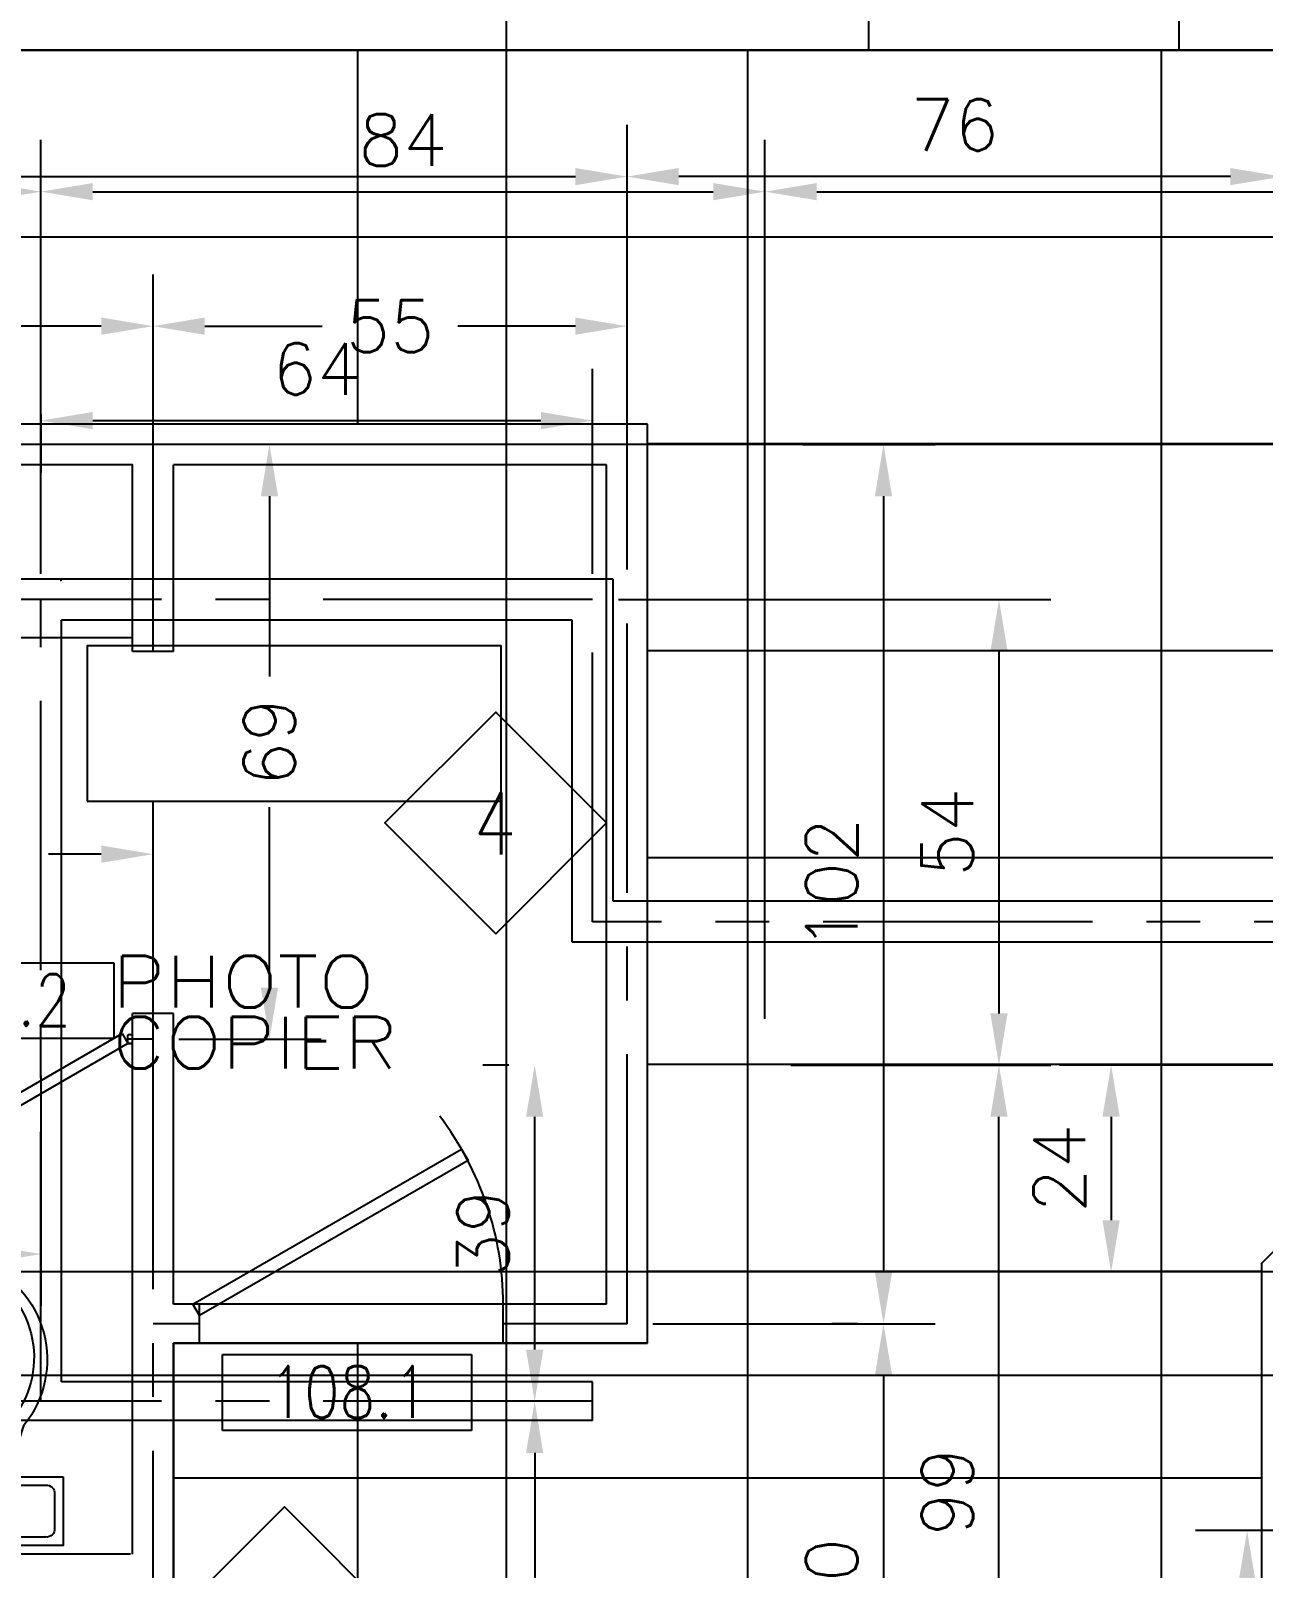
# Model space of a CAD drawing. Extents: x -289 to 2723, y -1587 to 303.
# Drawn here: x 474.7 to 617.7, y -502.2 to -323.8 of the extents above; entities that cross this region are included whole.
import ezdxf
from ezdxf.enums import TextEntityAlignment as Align

# ---------------------------------------------------------------- set-up
doc = ezdxf.new("R2010")
doc.units = 0
doc.header["$MEASUREMENT"] = 0
doc.linetypes.add('Wall Base$0$CENTER', pattern=[2, 1.25, -0.25, 0.25, -0.25])
doc.layers.get('0').update_dxf_attribs({"linetype": 'CONTINUOUS'})
doc.layers.get('DEFPOINTS').update_dxf_attribs({"linetype": 'CONTINUOUS'})
for name, color, linetype in [('Wall Base$0$1_Arch_Plan_Center', 134, 'Wall Base$0$CENTER'), ('Wall Base$0$1_Arch_Plan_Dim', 5, 'CONTINUOUS'), ('Wall Base$0$1_Arch_Plan_Door', 131, 'CONTINUOUS'), ('Wall Base$0$1_Arch_Plan_Sink', 11, 'CONTINUOUS'), ('Wall Base$0$1_Arch_Plan_Text1', 4, 'CONTINUOUS'), ('Wall Base$0$1_Arch_Plan_Wall', 7, 'CONTINUOUS'), ('Wall Base$0$1_Arch_Plan_Wall_Annot', 4, 'CONTINUOUS'), ('Wall Base$0$1_Arch_Plan_WC', 153, 'CONTINUOUS'), ('Wall Base$0$1_Arch_Reflected_Ceiling_Plan_Outline', 3, 'CONTINUOUS'), ('Wall Base$0$1_Arch_Reflected_Ceiling_Plan_Panel', 7, 'CONTINUOUS'), ('Wall Base$0$1_Arch_Reflected_Ceiling_Plan_Wall', 131, 'CONTINUOUS'), ('Wall Base$0$2_Arch_Plan_Center', 134, 'Wall Base$0$CENTER'), ('Wall Base$0$2_Arch_Plan_Dim', 5, 'CONTINUOUS'), ('Wall Base$0$2_Arch_Plan_Text1', 4, 'CONTINUOUS'), ('Wall Base$0$2_Arch_Plan_Wall', 7, 'CONTINUOUS'), ('Wall Base$0$2_Arch_Reflected_Ceiling_Plan_Wall', 131, 'CONTINUOUS'), ('Wall Base$0$2_Floor_Plan_PCopier', 150, 'CONTINUOUS'), ('Wall Base$0$GRID', 131, 'CONTINUOUS')]:
    doc.layers.add(name, color=color, linetype=linetype)
doc.styles.add('Wall Base$0$ROMANS-115', font='romans.shx')
doc.styles.add('Wall Base$0$ROMANS80', font='romans.shx', dxfattribs={"width": 0.8})
doc.dimstyles.new('Wall Base$0$116-ROMANS-115-PS', dxfattribs={"dimscale": 96, "dimtxt": 0.0625, "dimasz": 0.0625, "dimexe": 0.0625, "dimexo": 0.03125, "dimgap": 0.03125, "dimtad": 1, "dimdec": 0, "dimlfac": 25.4, "dimrnd": 0.125, "dimzin": 1, "dimdsep": 46, "dimtxsty": 'Wall Base$0$ROMANS-115', "dimcen": 0.125, "dimclrd": 256, "dimclre": 256, "dimclrt": 256, "dimadec": 0, "dimazin": 0, "dimtfac": 1, "dimtdec": 0, "dimtofl": 0, "dimtmove": 2, "dimatfit": 0, "dimfxl": 1, "dimfrac": 2, "dimtolj": 1, "dimtzin": 0, "dimarcsym": 0})

# ---------------------------------------------------------------- blocks, each defined once
blk = doc.blocks.new('Wall Base$0$Door - Left Hung 36 in.')
blk.add_lwpolyline([(0.75, -1.3), (0, 0), (31.18, 18), (31.93, 16.7)], close=True)
blk.add_arc((0, 0), 36, 0, 37.3101)
blk = doc.blocks.new('Wall Base$0$Toilet - top')
for p, q in [((9.5, -6), (9.5, -2)), ((-10, -8.5), (-8, -8.5)), ((-10, -9.5), (-10, -8.5)), ((-8, -8.5), (-8, -8)), ((-7, -8), (-7, -9.5)), ((-4, -8), (-6, -14)), ((4, -8), (6, -14)), ((-7, -9.5), (-10, -9.5)), ((4, -14), (-4, -14))]:
    blk.add_line(p, q)
blk.add_lwpolyline([(10.5, -8), (10.5, 0), (-10.5, 0), (-10.5, -8)], close=True)
for points in [[(8.5, -1), (-8.5, -1)], [(-9.5, -2), (-9.5, -6)], [(-8.5, -7), (8.5, -7)]]:
    blk.add_lwpolyline(points)
for centre, radius, start, end in [((-8.62, -1.88), 0.884, 81.8699, 188.1301), ((8.62, -1.88), 0.884, 351.8699, 98.1301), ((-8.62, -6.12), 0.884, 171.8699, 278.1301), ((8.62, -6.12), 0.884, 261.8699, 8.1301), ((3.52, -21.58), 12.17, 141.4691, 247.9714), ((4.2, -21.82), 11.33, 136.3677, 238.9468), ((-3.52, -21.58), 12.17, 292.0284, 38.5307), ((-4.2, -21.82), 11.33, 301.053, 43.6321), ((0, -27.88), 4, 245.7318, 294.2682), ((0, -29), 4, 254.8605, 285.1395)]:
    blk.add_arc(centre, radius, start, end)
blk = doc.blocks.new('*D261')
at = {"layer": 'DEFPOINTS', "color": 0, "transparency": 16777216}
for p in [(269.93, -340.73), (543.93, -340.73), (543.93, -374.63)]:
    blk.add_point(p, dxfattribs=at)
at = {"layer": 'Wall Base$0$1_Arch_Plan_Dim', "lineweight": -2, "transparency": 16777216}
for p, q in [((269.93, -337.73), (269.93, -334.73)), ((543.93, -371.63), (543.93, -334.73)), ((275.93, -340.73), (537.93, -340.73))]:
    blk.add_line(p, q, dxfattribs=at)
at = {"layer": 'Wall Base$0$1_Arch_Plan_Dim', "transparency": 16777216}
for points in [[(275.93, -339.73), (275.93, -341.73), (269.93, -340.73)], [(537.93, -339.73), (537.93, -341.73), (543.93, -340.73)]]:
    blk.add_solid(points, dxfattribs=at)
at = {"layer": 'Wall Base$0$1_Arch_Plan_Dim', "transparency": 16777216, "insert": (406.93, -334.73), "char_height": 6, "attachment_point": 5, "style": 'Wall Base$0$ROMANS-115'}
blk.add_mtext('\\A1;274', dxfattribs=at)
blk = doc.blocks.new('*D267')
at = {"layer": 'DEFPOINTS', "color": 0, "transparency": 16777216}
for p in [(561.34, -371.81), (543.93, -473.81), (573.68, -473.81)]:
    blk.add_point(p, dxfattribs=at)
at = {"layer": 'Wall Base$0$1_Arch_Plan_Dim', "lineweight": -2, "transparency": 16777216}
for p, q in [((564.34, -371.81), (579.68, -371.81)), ((573.68, -377.81), (573.68, -467.81)), ((546.93, -473.81), (579.68, -473.81))]:
    blk.add_line(p, q, dxfattribs=at)
at = {"layer": 'Wall Base$0$1_Arch_Plan_Dim', "transparency": 16777216}
for points in [[(572.68, -377.81), (574.68, -377.81), (573.68, -371.81)], [(572.68, -467.81), (574.68, -467.81), (573.68, -473.81)]]:
    blk.add_solid(points, dxfattribs=at)
at = {"layer": 'Wall Base$0$1_Arch_Plan_Dim', "transparency": 16777216, "insert": (567.68, -422.81), "char_height": 6, "attachment_point": 5, "rotation": 90, "style": 'Wall Base$0$ROMANS-115'}
blk.add_mtext('\\A1;102', dxfattribs=at)
blk = doc.blocks.new('*D269')
at = {"layer": 'DEFPOINTS', "color": 0, "transparency": 16777216}
for p in [(573.68, -473.81), (573.68, -533.81), (573.68, -533.81)]:
    blk.add_point(p, dxfattribs=at)
at = {"layer": 'Wall Base$0$1_Arch_Plan_Dim', "lineweight": -2, "transparency": 16777216}
for p, q in [((570.68, -473.81), (567.68, -473.81)), ((573.68, -479.81), (573.68, -527.81)), ((570.68, -533.81), (567.68, -533.81))]:
    blk.add_line(p, q, dxfattribs=at)
at = {"layer": 'Wall Base$0$1_Arch_Plan_Dim', "transparency": 16777216}
for points in [[(572.68, -479.81), (574.68, -479.81), (573.68, -473.81)], [(572.68, -527.81), (574.68, -527.81), (573.68, -533.81)]]:
    blk.add_solid(points, dxfattribs=at)
at = {"layer": 'Wall Base$0$1_Arch_Plan_Dim', "transparency": 16777216, "insert": (567.68, -503.81), "char_height": 6, "attachment_point": 5, "rotation": 90, "style": 'Wall Base$0$ROMANS-115'}
blk.add_mtext('\\A1;60', dxfattribs=at)
blk = doc.blocks.new('*D278')
at = {"layer": 'DEFPOINTS', "color": 0, "transparency": 16777216}
for p in [(488.93, -358.08), (488.93, -371.81), (349.93, -374.63)]:
    blk.add_point(p, dxfattribs=at)
at = {"layer": 'Wall Base$0$1_Arch_Plan_Dim', "lineweight": -2, "transparency": 16777216}
for p, q in [((349.93, -371.63), (349.93, -352.08)), ((488.93, -368.81), (488.93, -352.08)), ((355.93, -358.08), (409.29, -358.08)), ((482.93, -358.08), (429.57, -358.08))]:
    blk.add_line(p, q, dxfattribs=at)
at = {"layer": 'Wall Base$0$1_Arch_Plan_Dim', "transparency": 16777216}
for points in [[(355.93, -357.08), (355.93, -359.08), (349.93, -358.08)], [(482.93, -357.08), (482.93, -359.08), (488.93, -358.08)]]:
    blk.add_solid(points, dxfattribs=at)
at = {"layer": 'Wall Base$0$1_Arch_Plan_Dim', "transparency": 16777216, "insert": (419.43, -358.08), "char_height": 6, "attachment_point": 5, "style": 'Wall Base$0$ROMANS-115'}
blk.add_mtext('\\A1;139', dxfattribs=at)
blk = doc.blocks.new('*D283')
at = {"layer": 'DEFPOINTS', "color": 0, "transparency": 16777216}
for p in [(488.93, -419.34), (488.93, -443.81), (448.93, -446.81)]:
    blk.add_point(p, dxfattribs=at)
at = {"layer": 'Wall Base$0$1_Arch_Plan_Dim', "lineweight": -2, "transparency": 16777216}
for p, q in [((448.93, -443.81), (448.93, -413.34)), ((488.93, -440.81), (488.93, -413.34)), ((454.93, -419.34), (461.07, -419.34)), ((482.93, -419.34), (476.79, -419.34))]:
    blk.add_line(p, q, dxfattribs=at)
at = {"layer": 'Wall Base$0$1_Arch_Plan_Dim', "transparency": 16777216}
for points in [[(454.93, -418.34), (454.93, -420.34), (448.93, -419.34)], [(482.93, -418.34), (482.93, -420.34), (488.93, -419.34)]]:
    blk.add_solid(points, dxfattribs=at)
at = {"layer": 'Wall Base$0$1_Arch_Plan_Dim', "transparency": 16777216, "insert": (468.93, -419.34), "char_height": 6, "attachment_point": 5, "style": 'Wall Base$0$ROMANS-115'}
blk.add_mtext('\\A1;40', dxfattribs=at)
blk = doc.blocks.new('*D315')
at = {"layer": 'DEFPOINTS', "color": 0, "transparency": 16777216}
for p in [(651.93, -443.81), (600.09, -467.81), (619.93, -467.81)]:
    blk.add_point(p, dxfattribs=at)
at = {"layer": 'Wall Base$0$1_Arch_Plan_Dim', "lineweight": -2, "transparency": 16777216}
for p, q in [((648.93, -443.81), (594.09, -443.81)), ((600.09, -449.81), (600.09, -461.81)), ((616.93, -467.81), (594.09, -467.81))]:
    blk.add_line(p, q, dxfattribs=at)
at = {"layer": 'Wall Base$0$1_Arch_Plan_Dim', "transparency": 16777216}
for points in [[(599.09, -449.81), (601.09, -449.81), (600.09, -443.81)], [(599.09, -461.81), (601.09, -461.81), (600.09, -467.81)]]:
    blk.add_solid(points, dxfattribs=at)
at = {"layer": 'Wall Base$0$1_Arch_Plan_Dim', "transparency": 16777216, "insert": (594.09, -455.81), "char_height": 6, "attachment_point": 5, "rotation": 90, "style": 'Wall Base$0$ROMANS-115'}
blk.add_mtext('\\A1;24', dxfattribs=at)
blk = doc.blocks.new('*D293')
at = {"layer": 'DEFPOINTS', "color": 0, "transparency": 16777216}
for p in [(543.93, -340.73), (543.93, -340.73), (619.93, -340.73)]:
    blk.add_point(p, dxfattribs=at)
at = {"layer": 'Wall Base$0$1_Arch_Plan_Dim', "lineweight": -2, "transparency": 16777216}
for p, q in [((543.93, -337.73), (543.93, -334.73)), ((619.93, -337.73), (619.93, -334.73)), ((613.93, -340.73), (549.93, -340.73))]:
    blk.add_line(p, q, dxfattribs=at)
at = {"layer": 'Wall Base$0$1_Arch_Plan_Dim', "transparency": 16777216}
for points in [[(549.93, -339.73), (549.93, -341.73), (543.93, -340.73)], [(613.93, -339.73), (613.93, -341.73), (619.93, -340.73)]]:
    blk.add_solid(points, dxfattribs=at)
at = {"layer": 'Wall Base$0$1_Arch_Plan_Dim', "transparency": 16777216, "insert": (581.93, -334.73), "char_height": 6, "attachment_point": 5, "style": 'Wall Base$0$ROMANS-115'}
blk.add_mtext('\\A1;76', dxfattribs=at)
blk = doc.blocks.new('*D296')
at = {"layer": 'DEFPOINTS', "color": 0, "transparency": 16777216}
for p in [(543.93, -358.08), (488.93, -387.84), (543.93, -387.84)]:
    blk.add_point(p, dxfattribs=at)
at = {"layer": 'Wall Base$0$1_Arch_Plan_Dim', "lineweight": -2, "transparency": 16777216}
for p, q in [((488.93, -384.84), (488.93, -352.08)), ((543.93, -384.84), (543.93, -352.08)), ((494.93, -358.08), (508.57, -358.08)), ((537.93, -358.08), (524.29, -358.08))]:
    blk.add_line(p, q, dxfattribs=at)
at = {"layer": 'Wall Base$0$1_Arch_Plan_Dim', "transparency": 16777216}
for points in [[(494.93, -357.08), (494.93, -359.08), (488.93, -358.08)], [(537.93, -357.08), (537.93, -359.08), (543.93, -358.08)]]:
    blk.add_solid(points, dxfattribs=at)
at = {"layer": 'Wall Base$0$1_Arch_Plan_Dim', "transparency": 16777216, "insert": (516.43, -358.08), "char_height": 6, "attachment_point": 5, "style": 'Wall Base$0$ROMANS-115'}
blk.add_mtext('\\A1;55', dxfattribs=at)
blk = doc.blocks.new('*D297')
at = {"layer": 'DEFPOINTS', "color": 0, "transparency": 16777216}
for p in [(503.87, -371.81), (488.93, -440.81), (502.44, -440.81)]:
    blk.add_point(p, dxfattribs=at)
at = {"layer": 'Wall Base$0$1_Arch_Plan_Dim', "lineweight": -2, "transparency": 16777216}
for p, q in [((500.87, -371.81), (496.44, -371.81)), ((502.44, -377.81), (502.44, -398.74)), ((502.44, -434.81), (502.44, -413.88)), ((491.93, -440.81), (508.44, -440.81))]:
    blk.add_line(p, q, dxfattribs=at)
at = {"layer": 'Wall Base$0$1_Arch_Plan_Dim', "transparency": 16777216}
for points in [[(501.44, -377.81), (503.44, -377.81), (502.44, -371.81)], [(501.44, -434.81), (503.44, -434.81), (502.44, -440.81)]]:
    blk.add_solid(points, dxfattribs=at)
at = {"layer": 'Wall Base$0$1_Arch_Plan_Dim', "transparency": 16777216, "insert": (502.44, -406.31), "char_height": 6, "attachment_point": 5, "rotation": 90, "style": 'Wall Base$0$ROMANS-115'}
blk.add_mtext('\\A1;69', dxfattribs=at)
blk = doc.blocks.new('*D371')
at = {"layer": 'DEFPOINTS', "color": 0, "transparency": 16777216}
for p in [(637.93, -497.81), (615.87, -635.81), (636.04, -635.81)]:
    blk.add_point(p, dxfattribs=at)
at = {"layer": 'Wall Base$0$2_Arch_Plan_Dim', "lineweight": -2, "transparency": 16777216}
for p, q in [((634.93, -497.81), (609.87, -497.81)), ((615.87, -503.81), (615.87, -629.81)), ((633.04, -635.81), (609.87, -635.81))]:
    blk.add_line(p, q, dxfattribs=at)
at = {"layer": 'Wall Base$0$2_Arch_Plan_Dim', "transparency": 16777216}
for points in [[(614.87, -503.81), (616.87, -503.81), (615.87, -497.81)], [(614.87, -629.81), (616.87, -629.81), (615.87, -635.81)]]:
    blk.add_solid(points, dxfattribs=at)
at = {"layer": 'Wall Base$0$2_Arch_Plan_Dim', "transparency": 16777216, "insert": (609.87, -566.81), "char_height": 6, "attachment_point": 5, "rotation": 90, "style": 'Wall Base$0$ROMANS-115'}
blk.add_mtext('\\A1;138', dxfattribs=at)
blk = doc.blocks.new('*D382')
at = {"layer": 'DEFPOINTS', "color": 0, "transparency": 16777216}
for p in [(337.93, -342.48), (475.93, -342.48), (337.93, -352.11)]:
    blk.add_point(p, dxfattribs=at)
at = {"layer": 'Wall Base$0$2_Arch_Plan_Dim', "lineweight": -2, "transparency": 16777216}
for p, q in [((337.93, -349.11), (337.93, -336.48)), ((475.93, -339.48), (475.93, -336.48)), ((469.93, -342.48), (343.93, -342.48))]:
    blk.add_line(p, q, dxfattribs=at)
at = {"layer": 'Wall Base$0$2_Arch_Plan_Dim', "transparency": 16777216}
for points in [[(343.93, -341.48), (343.93, -343.48), (337.93, -342.48)], [(469.93, -341.48), (469.93, -343.48), (475.93, -342.48)]]:
    blk.add_solid(points, dxfattribs=at)
at = {"layer": 'Wall Base$0$2_Arch_Plan_Dim', "transparency": 16777216, "insert": (406.93, -336.48), "char_height": 6, "attachment_point": 5, "style": 'Wall Base$0$ROMANS-115'}
blk.add_mtext('\\A1;138', dxfattribs=at)
blk = doc.blocks.new('*D391')
at = {"layer": 'DEFPOINTS', "color": 0, "transparency": 16777216}
for p in [(559.93, -342.48), (559.93, -342.48), (475.93, -389.81)]:
    blk.add_point(p, dxfattribs=at)
at = {"layer": 'Wall Base$0$2_Arch_Plan_Dim', "lineweight": -2, "transparency": 16777216}
for p, q in [((475.93, -386.81), (475.93, -336.48)), ((559.93, -339.48), (559.93, -336.48)), ((481.93, -342.48), (553.93, -342.48))]:
    blk.add_line(p, q, dxfattribs=at)
at = {"layer": 'Wall Base$0$2_Arch_Plan_Dim', "transparency": 16777216}
for points in [[(481.93, -341.48), (481.93, -343.48), (475.93, -342.48)], [(553.93, -341.48), (553.93, -343.48), (559.93, -342.48)]]:
    blk.add_solid(points, dxfattribs=at)
at = {"layer": 'Wall Base$0$2_Arch_Plan_Dim', "transparency": 16777216, "insert": (517.93, -336.48), "char_height": 6, "attachment_point": 5, "style": 'Wall Base$0$ROMANS-115'}
blk.add_mtext('\\A1;84', dxfattribs=at)
blk = doc.blocks.new('*D392')
at = {"layer": 'DEFPOINTS', "color": 0, "transparency": 16777216}
for p in [(475.93, -442.02), (475.93, -465.73), (423.93, -468.08)]:
    blk.add_point(p, dxfattribs=at)
at = {"layer": 'Wall Base$0$2_Arch_Plan_Dim', "lineweight": -2, "transparency": 16777216}
for p, q in [((475.93, -445.02), (475.93, -471.73)), ((423.93, -465.08), (423.93, -459.73)), ((429.93, -465.73), (469.93, -465.73))]:
    blk.add_line(p, q, dxfattribs=at)
at = {"layer": 'Wall Base$0$2_Arch_Plan_Dim', "transparency": 16777216}
for points in [[(429.93, -464.73), (429.93, -466.73), (423.93, -465.73)], [(469.93, -464.73), (469.93, -466.73), (475.93, -465.73)]]:
    blk.add_solid(points, dxfattribs=at)
at = {"layer": 'Wall Base$0$2_Arch_Plan_Dim', "transparency": 16777216, "insert": (449.93, -459.73), "char_height": 6, "attachment_point": 5, "style": 'Wall Base$0$ROMANS-115'}
blk.add_mtext('\\A1;52', dxfattribs=at)
blk = doc.blocks.new('*D394')
at = {"layer": 'DEFPOINTS', "color": 0, "transparency": 16777216}
for p in [(533.21, -482.81), (494.55, -542.81), (533.21, -542.81)]:
    blk.add_point(p, dxfattribs=at)
at = {"layer": 'Wall Base$0$2_Arch_Plan_Dim', "lineweight": -2, "transparency": 16777216}
for p, q in [((530.21, -482.81), (527.21, -482.81)), ((533.21, -488.81), (533.21, -536.81)), ((497.55, -542.81), (539.21, -542.81))]:
    blk.add_line(p, q, dxfattribs=at)
at = {"layer": 'Wall Base$0$2_Arch_Plan_Dim', "transparency": 16777216}
for points in [[(532.21, -488.81), (534.21, -488.81), (533.21, -482.81)], [(532.21, -536.81), (534.21, -536.81), (533.21, -542.81)]]:
    blk.add_solid(points, dxfattribs=at)
at = {"layer": 'Wall Base$0$2_Arch_Plan_Dim', "transparency": 16777216, "insert": (527.21, -512.81), "char_height": 6, "attachment_point": 5, "rotation": 90, "style": 'Wall Base$0$ROMANS-115'}
blk.add_mtext('\\A1;60', dxfattribs=at)
blk = doc.blocks.new('*D397')
at = {"layer": 'DEFPOINTS', "color": 0, "transparency": 16777216}
for p in [(584.07, -443.81), (587.08, -443.81), (584.07, -542.81)]:
    blk.add_point(p, dxfattribs=at)
at = {"layer": 'Wall Base$0$2_Arch_Plan_Dim', "lineweight": -2, "transparency": 16777216}
for p, q in [((587.07, -443.81), (593.08, -443.81)), ((587.08, -536.81), (587.08, -449.81)), ((587.07, -542.81), (593.08, -542.81))]:
    blk.add_line(p, q, dxfattribs=at)
at = {"layer": 'Wall Base$0$2_Arch_Plan_Dim', "transparency": 16777216}
for points in [[(586.08, -449.81), (588.08, -449.81), (587.08, -443.81)], [(586.08, -536.81), (588.08, -536.81), (587.08, -542.81)]]:
    blk.add_solid(points, dxfattribs=at)
at = {"layer": 'Wall Base$0$2_Arch_Plan_Dim', "transparency": 16777216, "insert": (581.08, -493.31), "char_height": 6, "attachment_point": 5, "rotation": 90, "style": 'Wall Base$0$ROMANS-115'}
blk.add_mtext('\\A1;99', dxfattribs=at)
blk = doc.blocks.new('*D398')
at = {"layer": 'DEFPOINTS', "color": 0, "transparency": 16777216}
for p in [(475.93, -365.34), (539.93, -369.04), (539.93, -389.81)]:
    blk.add_point(p, dxfattribs=at)
at = {"layer": 'Wall Base$0$2_Arch_Plan_Dim', "lineweight": -2, "transparency": 16777216}
for p, q in [((539.93, -386.81), (539.93, -363.04)), ((475.93, -368.34), (475.93, -375.04)), ((481.93, -369.04), (533.93, -369.04))]:
    blk.add_line(p, q, dxfattribs=at)
at = {"layer": 'Wall Base$0$2_Arch_Plan_Dim', "transparency": 16777216}
for points in [[(481.93, -368.04), (481.93, -370.04), (475.93, -369.04)], [(533.93, -368.04), (533.93, -370.04), (539.93, -369.04)]]:
    blk.add_solid(points, dxfattribs=at)
at = {"layer": 'Wall Base$0$2_Arch_Plan_Dim', "transparency": 16777216, "insert": (507.93, -363.04), "char_height": 6, "attachment_point": 5, "style": 'Wall Base$0$ROMANS-115'}
blk.add_mtext('\\A1;64', dxfattribs=at)
blk = doc.blocks.new('*D446')
at = {"layer": 'DEFPOINTS', "color": 0, "transparency": 16777216}
for p in [(533.21, -443.81), (533.21, -443.81), (533.21, -482.81)]:
    blk.add_point(p, dxfattribs=at)
at = {"layer": 'Wall Base$0$2_Arch_Plan_Dim', "lineweight": -2, "transparency": 16777216}
for p, q in [((530.21, -443.81), (527.21, -443.81)), ((533.21, -476.81), (533.21, -449.81)), ((530.21, -482.81), (527.21, -482.81))]:
    blk.add_line(p, q, dxfattribs=at)
at = {"layer": 'Wall Base$0$2_Arch_Plan_Dim', "transparency": 16777216}
for points in [[(532.21, -449.81), (534.21, -449.81), (533.21, -443.81)], [(532.21, -476.81), (534.21, -476.81), (533.21, -482.81)]]:
    blk.add_solid(points, dxfattribs=at)
at = {"layer": 'Wall Base$0$2_Arch_Plan_Dim', "transparency": 16777216, "insert": (527.21, -463.31), "char_height": 6, "attachment_point": 5, "rotation": 90, "style": 'Wall Base$0$ROMANS-115'}
blk.add_mtext('\\A1;39', dxfattribs=at)
blk = doc.blocks.new('*D448')
at = {"layer": 'DEFPOINTS', "color": 0, "transparency": 16777216}
for p in [(985.93, -342.48), (559.93, -441.43), (985.93, -441.43)]:
    blk.add_point(p, dxfattribs=at)
at = {"layer": 'Wall Base$0$2_Arch_Plan_Dim', "lineweight": -2, "transparency": 16777216}
for p, q in [((559.93, -438.43), (559.93, -336.48)), ((985.93, -438.43), (985.93, -336.48)), ((565.93, -342.48), (979.93, -342.48))]:
    blk.add_line(p, q, dxfattribs=at)
at = {"layer": 'Wall Base$0$2_Arch_Plan_Dim', "transparency": 16777216}
for points in [[(565.93, -341.48), (565.93, -343.48), (559.93, -342.48)], [(979.93, -341.48), (979.93, -343.48), (985.93, -342.48)]]:
    blk.add_solid(points, dxfattribs=at)
at = {"layer": 'Wall Base$0$2_Arch_Plan_Dim', "transparency": 16777216, "insert": (772.93, -336.48), "char_height": 6, "attachment_point": 5, "style": 'Wall Base$0$ROMANS-115'}
blk.add_mtext('\\A1;426', dxfattribs=at)
blk = doc.blocks.new('*D449')
at = {"layer": 'DEFPOINTS', "color": 0, "transparency": 16777216}
for p in [(539.93, -389.81), (559.93, -443.81), (587.08, -443.81)]:
    blk.add_point(p, dxfattribs=at)
at = {"layer": 'Wall Base$0$2_Arch_Plan_Dim', "lineweight": -2, "transparency": 16777216}
for p, q in [((542.93, -389.81), (593.08, -389.81)), ((587.08, -395.81), (587.08, -437.81)), ((562.93, -443.81), (593.08, -443.81))]:
    blk.add_line(p, q, dxfattribs=at)
at = {"layer": 'Wall Base$0$2_Arch_Plan_Dim', "transparency": 16777216}
for points in [[(586.08, -395.81), (588.08, -395.81), (587.08, -389.81)], [(586.08, -437.81), (588.08, -437.81), (587.08, -443.81)]]:
    blk.add_solid(points, dxfattribs=at)
at = {"layer": 'Wall Base$0$2_Arch_Plan_Dim', "transparency": 16777216, "insert": (581.08, -416.81), "char_height": 6, "attachment_point": 5, "rotation": 90, "style": 'Wall Base$0$ROMANS-115'}
blk.add_mtext('\\A1;54', dxfattribs=at)
blk = doc.blocks.new('Wall Base$0$Wall Number')
at = {"color": 5}
blk.add_lwpolyline([(-21.45, -21.45), (0, 0), (-21.45, 21.45), (-42.89, 0)], close=True, dxfattribs=at)
at = {"style": 'Wall Base$0$ROMANS80', "width": 0.8}
blk.add_attdef('WALL', text='', height=12, dxfattribs=at).set_placement((-21.62, -0.08), align=Align.MIDDLE)
blk = doc.blocks.new('Wall Base$0$DOOR2')
for p, q in [((0, 13.18), (43.28, 13.18)), ((0, 0), (0, 13.18)), ((43.28, 13.18), (43.28, 0)), ((43.28, 0), (0, 0))]:
    blk.add_line(p, q)
at = {"style": 'Wall Base$0$ROMANS80', "width": 0.8}
blk.add_attdef('DOOR', text='', height=9, dxfattribs=at).set_placement((21.91, 6.68), align=Align.MIDDLE)

msp = doc.modelspace()

# ---------------------------------------------------------------- linework, layer by layer
at = {"layer": 'Wall Base$0$1_Arch_Plan_Center', "ltscale": 25}
for p, q in [((535.9294, -371.8085), (221.9294, -371.8085)), ((488.9294, -395.8085), (488.9294, -371.8085)), ((543.9294, -473.8085), (543.9294, -371.8085)), ((488.9294, -569.8085), (488.9294, -437.8085)), ((488.9294, -440.8085), (486.0231, -440.8085)), ((494.3044, -473.8085), (488.9294, -473.8085)), ((543.9294, -473.8085), (529.5544, -473.8085))]:
    msp.add_line(p, q, dxfattribs=at)
at = {"layer": 'Wall Base$0$1_Arch_Plan_Sink'}
msp.add_lwpolyline([(401.8404, -394.1835), (486.5544, -394.1835), (486.5544, -374.1835), (401.8404, -374.1835)], close=True, dxfattribs=at)
at = {"layer": 'Wall Base$0$1_Arch_Plan_Wall'}
for p, q in [((571.9294, -321.5585), (571.9294, -326.0585)), ((571.9294, -321.5585), (571.9294, -326.0585)), ((607.9294, -321.5585), (607.9294, -326.0585)), ((571.9294, -326.0585), (223.9294, -326.0585)), ((796.1794, -326.0585), (607.9294, -326.0585)), ((546.3044, -369.4335), (221.9294, -369.4335)), ((546.3044, -476.0585), (546.3044, -369.4335)), ((486.3044, -374.1835), (353.1794, -374.1835)), ((486.5544, -395.8085), (486.5544, -374.1835)), ((541.5544, -374.1835), (491.3044, -374.1835)), ((491.3044, -395.8085), (491.3044, -374.1835)), ((541.5544, -471.5585), (541.5544, -374.1835)), ((491.3044, -395.8085), (486.5544, -395.8085)), ((486.5544, -500.5585), (486.5544, -437.8085)), ((491.3044, -437.8085), (486.5544, -437.8085)), ((491.3044, -471.5585), (491.3044, -437.8085)), ((486.5544, -440.3085), (486.0231, -440.3085)), ((486.0231, -441.3085), (486.0231, -440.3085)), ((486.5544, -441.3085), (486.0231, -441.3085)), ((486.0231, -441.3085), (486.5544, -441.3085)), ((617.5544, -466.8247), (642.9456, -441.4335)), ((617.5544, -466.8247), (617.5544, -639.4335)), ((494.3044, -471.5585), (491.3044, -471.5585)), ((494.3044, -476.0585), (494.3044, -471.5585)), ((541.5544, -471.5585), (529.5544, -471.5585)), ((529.5544, -476.0585), (529.5544, -471.5585)), ((491.3044, -476.0585), (491.3044, -531.5585)), ((494.3044, -476.0585), (491.3044, -476.0585)), ((546.3044, -476.0585), (529.5544, -476.0585)), ((486.3044, -500.5585), (353.1794, -500.5585))]:
    msp.add_line(p, q, dxfattribs=at)
at = {"layer": 'Wall Base$0$1_Arch_Reflected_Ceiling_Plan_Outline'}
for p, q in [((360.1794, -326.0585), (848.6794, -326.0585)), ((546.3044, -369.4335), (-46.0706, -369.4335)), ((546.3044, -476.0585), (546.3044, -369.4335)), ((642.9456, -441.4335), (617.5544, -466.8247)), ((617.5544, -467.746), (617.5544, -639.4335)), ((491.3044, -531.5585), (491.3044, -476.0585)), ((491.3044, -476.0585), (546.3044, -476.0585))]:
    msp.add_line(p, q, dxfattribs=at)
at = {"layer": 'Wall Base$0$1_Arch_Reflected_Ceiling_Plan_Panel'}
for p, q in [((512.6794, -369.4335), (512.6794, -326.0585)), ((557.9294, -635.746), (557.9294, -326.0585)), ((605.9294, -651.0585), (605.9294, -326.0585)), ((848.6794, -347.746), (-46.0706, -347.746)), ((848.6794, -371.746), (546.3044, -371.746)), ((848.6794, -395.746), (546.3044, -395.746)), ((848.6794, -419.746), (546.3044, -419.746)), ((640.6331, -443.746), (546.3044, -443.746)), ((617.5544, -467.746), (546.3044, -467.746)), ((512.6794, -531.5585), (512.6794, -476.0585)), ((617.5544, -491.746), (491.3044, -491.746))]:
    msp.add_line(p, q, dxfattribs=at)
at = {"layer": 'Wall Base$0$1_Arch_Reflected_Ceiling_Plan_Wall'}
for p, q in [((848.6794, -326.0585), (360.1794, -326.0585)), ((546.3044, -369.4335), (209.9294, -369.4335)), ((546.3044, -476.0585), (546.3044, -369.4335)), ((486.3044, -374.1835), (353.1794, -374.1835)), ((486.5544, -395.8085), (486.5544, -374.1835)), ((541.5544, -374.1835), (491.3044, -374.1835)), ((491.3044, -395.8085), (491.3044, -374.1835)), ((541.5544, -471.5585), (541.5544, -374.1835)), ((491.3044, -395.8085), (486.5544, -395.8085)), ((486.5544, -500.5585), (486.5544, -437.8085)), ((491.3044, -437.8085), (486.5544, -437.8085)), ((491.3044, -471.5585), (491.3044, -437.8085)), ((617.5544, -466.8247), (642.9456, -441.4335)), ((617.5544, -466.8247), (617.5544, -639.4335)), ((541.5544, -471.5585), (491.3044, -471.5585)), ((546.3044, -476.0585), (491.3044, -476.0585)), ((491.3044, -476.0585), (491.3044, -531.5585)), ((486.3044, -500.5585), (353.1794, -500.5585))]:
    msp.add_line(p, q, dxfattribs=at)
at = {"layer": 'Wall Base$0$2_Arch_Plan_Center', "ltscale": 25}
for p, q in [((539.9294, -389.8085), (337.9294, -389.8085)), ((475.9294, -482.8085), (475.9294, -389.8085)), ((539.9294, -427.1835), (539.9294, -389.8085)), ((697.9294, -427.1835), (539.9294, -427.1835)), ((539.9294, -482.8085), (465.3044, -482.8085))]:
    msp.add_line(p, q, dxfattribs=at)
at = {"layer": 'Wall Base$0$2_Arch_Plan_Wall'}
for p, q in [((542.3044, -387.4335), (346.9294, -387.4335)), ((542.3044, -424.8085), (542.3044, -387.4335)), ((537.5544, -392.1835), (478.3044, -392.1835)), ((478.3044, -480.5585), (478.3044, -392.1835)), ((537.5544, -429.5585), (537.5544, -392.1835)), ((697.9294, -424.8085), (542.3044, -424.8085)), ((697.9294, -429.5585), (537.5544, -429.5585)), ((539.9294, -480.5585), (478.3044, -480.5585)), ((539.9294, -485.0585), (539.9294, -480.5585)), ((539.9294, -485.0585), (465.3044, -485.0585))]:
    msp.add_line(p, q, dxfattribs=at)
msp.add_arc((478.0544, -387.6835), 0.25, 0, 90, dxfattribs=at)
at = {"layer": 'Wall Base$0$2_Arch_Reflected_Ceiling_Plan_Wall'}
for p, q in [((542.3044, -387.4335), (346.9294, -387.4335)), ((542.3044, -424.8085), (542.3044, -387.4335)), ((537.5544, -392.1835), (478.3044, -392.1835)), ((478.3044, -480.5585), (478.3044, -392.1835)), ((537.5544, -429.5585), (537.5544, -392.1835)), ((697.9294, -424.8085), (542.3044, -424.8085)), ((697.9294, -429.5585), (537.5544, -429.5585)), ((539.9294, -480.5585), (478.3044, -480.5585)), ((539.9294, -485.0585), (539.9294, -480.5585)), ((539.9294, -485.0585), (426.3044, -485.0585))]:
    msp.add_line(p, q, dxfattribs=at)
at = {"layer": 'Wall Base$0$2_Floor_Plan_PCopier'}
msp.add_lwpolyline([(481.3044, -413.1835), (529.3044, -413.1835), (529.3044, -395.1835), (481.3044, -395.1835)], close=True, dxfattribs=at)
at = {"layer": 'Wall Base$0$GRID'}
for p, q in [((529.9294, -1175.8085), (529.9294, 252.7076)), ((529.9294, -1175.8085), (529.9294, 252.7076)), ((2723.2663, -371.8085), (-270.2703, -371.8085)), ((2723.2663, -467.8085), (-270.2703, -467.8085)), ((2723.2663, -479.8085), (-270.2703, -479.8085))]:
    msp.add_line(p, q, dxfattribs=at)

# ---------------------------------------------------------------- block references
at = {"layer": 'Wall Base$0$1_Arch_Plan_Door', "xscale": 0.8888999999999214, "yscale": 0.8888999999999214, "zscale": 0.8888999999999214, "rotation": 180}
msp.add_blockref('Wall Base$0$Door - Left Hung 36 in.', (486.0231, -441.3085), dxfattribs=at)
at = {"layer": 'Wall Base$0$1_Arch_Plan_Door'}
msp.add_blockref('Wall Base$0$Door - Left Hung 36 in.', (493.5544, -471.5585), dxfattribs=at)
at = {"layer": 'Wall Base$0$1_Arch_Plan_Text1', "xscale": 0.667919999863557, "yscale": 0.667919999863557, "zscale": 0.667919999863557}
for p, values in [((455.4723, -440.7387), {'DOOR': '108.2'}), ((496.9788, -486.2021), {'DOOR': '108.1'})]:
    msp.add_blockref('Wall Base$0$DOOR2', p, dxfattribs=at).add_auto_attribs(values)
at = {"layer": 'Wall Base$0$1_Arch_Plan_Wall_Annot', "xscale": 0.5999999998775251, "yscale": 0.5999999998775251, "zscale": 0.5999999998775251}
for p in [(541.5544, -415.717), (517.0407, -507.9392)]:
    msp.add_blockref('Wall Base$0$Wall Number', p, dxfattribs=at).add_auto_attribs({'WALL': '4'})
at = {"layer": 'Wall Base$0$1_Arch_Plan_WC', "xscale": -1, "rotation": 180}
msp.add_blockref('Wall Base$0$Toilet - top', (467.9919, -499.5585), dxfattribs=at)

# ---------------------------------------------------------------- texts
at = {"layer": 'Wall Base$0$2_Arch_Plan_Text1', "style": 'Wall Base$0$ROMANS-115', "width": 1.15}
for s, p in [('PHOTO', (484.1802, -437.1365)), ('COPIER', (484.1802, -444.191))]:
    msp.add_text(s, height=6, dxfattribs=at).set_placement(p)

# ---------------------------------------------------------------- dimensions: what is measured, and where the dimension line sits
at = {"layer": 'Wall Base$0$1_Arch_Plan_Dim'}
for p1, p2, picture, middle in [((269.9294, -340.7291), (543.9294, -374.6314), '*D261', (406.9294, -334.7291)), ((619.9294, -340.7291), (543.9294, -340.7291), '*D293', (581.9294, -334.7291))]:
    dim = msp.add_linear_dim(base=(543.9294, -340.7291), p1=p1, p2=p2, dimstyle='Wall Base$0$116-ROMANS-115-PS', override={"dimdec": 0, "dimlfac": -192, "dimrnd": 0, "dimpost": '\\X', "dimtdec": 6}, dxfattribs=at)
    dim.commit()
    dim.dimension.update_dxf_attribs({"geometry": picture, "text_midpoint": middle})
for base, p1, p2, picture, middle in [((488.9294, -358.0793), (349.9294, -374.6314), (488.9294, -371.8085), '*D278', (419.4294, -358.0793)), ((543.9294, -358.0793), (488.9294, -387.8352), (543.9294, -387.8352), '*D296', (516.4294, -358.0793)), ((488.9294, -419.3402), (448.9294, -446.8085), (488.9294, -443.8085), '*D283', (468.9294, -419.3402))]:
    dim = msp.add_linear_dim(base=base, p1=p1, p2=p2, dimstyle='Wall Base$0$116-ROMANS-115-PS', override={"dimdec": 0, "dimlfac": -192, "dimrnd": 0, "dimpost": '\\X', "dimtdec": 6}, dxfattribs=at)
    dim.commit()
    dim.dimension.update_dxf_attribs({"geometry": picture, "text_midpoint": middle, "dimtype": 160})
dim = msp.add_linear_dim(base=(502.4395, -440.8085), p1=(503.8727, -371.8085), p2=(488.9294, -440.8085), angle=90, dimstyle='Wall Base$0$116-ROMANS-115-PS', override={"dimdec": 0, "dimlfac": -192, "dimrnd": 0, "dimpost": '\\X', "dimtdec": 6}, dxfattribs=at)
dim.commit()
dim.dimension.update_dxf_attribs({"geometry": '*D297', "text_midpoint": (502.4395, -406.3085), "dimtype": 160})
for base, p1, p2, picture, middle in [((573.6804, -473.8085), (561.3379, -371.8085), (543.9294, -473.8085), '*D267', (567.6804, -422.8085)), ((600.0938, -467.8085), (651.9294, -443.8085), (619.9294, -467.8085), '*D315', (594.0938, -455.8085)), ((573.6804, -533.8085), (573.6804, -473.8085), (573.6804, -533.8085), '*D269', (567.6804, -503.8085))]:
    dim = msp.add_linear_dim(base=base, p1=p1, p2=p2, angle=90, dimstyle='Wall Base$0$116-ROMANS-115-PS', override={"dimdec": 0, "dimlfac": -192, "dimrnd": 0, "dimpost": '\\X', "dimtdec": 6}, dxfattribs=at)
    dim.commit()
    dim.dimension.update_dxf_attribs({"geometry": picture, "text_midpoint": middle})
at = {"layer": 'Wall Base$0$2_Arch_Plan_Dim'}
for base, p1, p2, picture, middle in [((337.9294, -342.4791), (475.9294, -342.4791), (337.9294, -352.1056), '*D382', (406.9294, -336.4791)), ((559.9294, -342.4791), (475.9294, -389.8085), (559.9294, -342.4791), '*D391', (517.9294, -336.4791)), ((985.9294, -342.4791), (559.9294, -441.4335), (985.9294, -441.4335), '*D448', (772.9294, -336.4791)), ((539.9294, -369.0409), (475.9294, -365.3364), (539.9294, -389.8085), '*D398', (507.9294, -363.0409)), ((475.9294, -465.7273), (423.9294, -468.0824), (475.9294, -442.0236), '*D392', (449.9294, -459.7273))]:
    dim = msp.add_linear_dim(base=base, p1=p1, p2=p2, dimstyle='Wall Base$0$116-ROMANS-115-PS', override={"dimdec": 0, "dimlfac": -192, "dimrnd": 0, "dimpost": '\\X', "dimtdec": 6}, dxfattribs=at)
    dim.commit()
    dim.dimension.update_dxf_attribs({"geometry": picture, "text_midpoint": middle})
for base, p1, p2, picture, middle in [((587.0804, -443.8085), (539.9294, -389.8085), (559.9294, -443.8085), '*D449', (581.0804, -416.8085)), ((533.2071, -443.8085), (533.2071, -482.8085), (533.2071, -443.8085), '*D446', (527.2071, -463.3085)), ((587.0804, -443.8085), (584.0684, -542.8085), (584.0684, -443.8085), '*D397', (581.0804, -493.3085)), ((533.2071, -542.8085), (533.2071, -482.8085), (494.5544, -542.8085), '*D394', (527.2071, -512.8085)), ((615.8702, -635.8085), (637.9294, -497.8085), (636.0385, -635.8085), '*D371', (609.8702, -566.8085))]:
    dim = msp.add_linear_dim(base=base, p1=p1, p2=p2, angle=90, dimstyle='Wall Base$0$116-ROMANS-115-PS', override={"dimdec": 0, "dimlfac": -192, "dimrnd": 0, "dimpost": '\\X', "dimtdec": 6}, dxfattribs=at)
    dim.commit()
    dim.dimension.update_dxf_attribs({"geometry": picture, "text_midpoint": middle})

doc.saveas('drawing.dxf')
